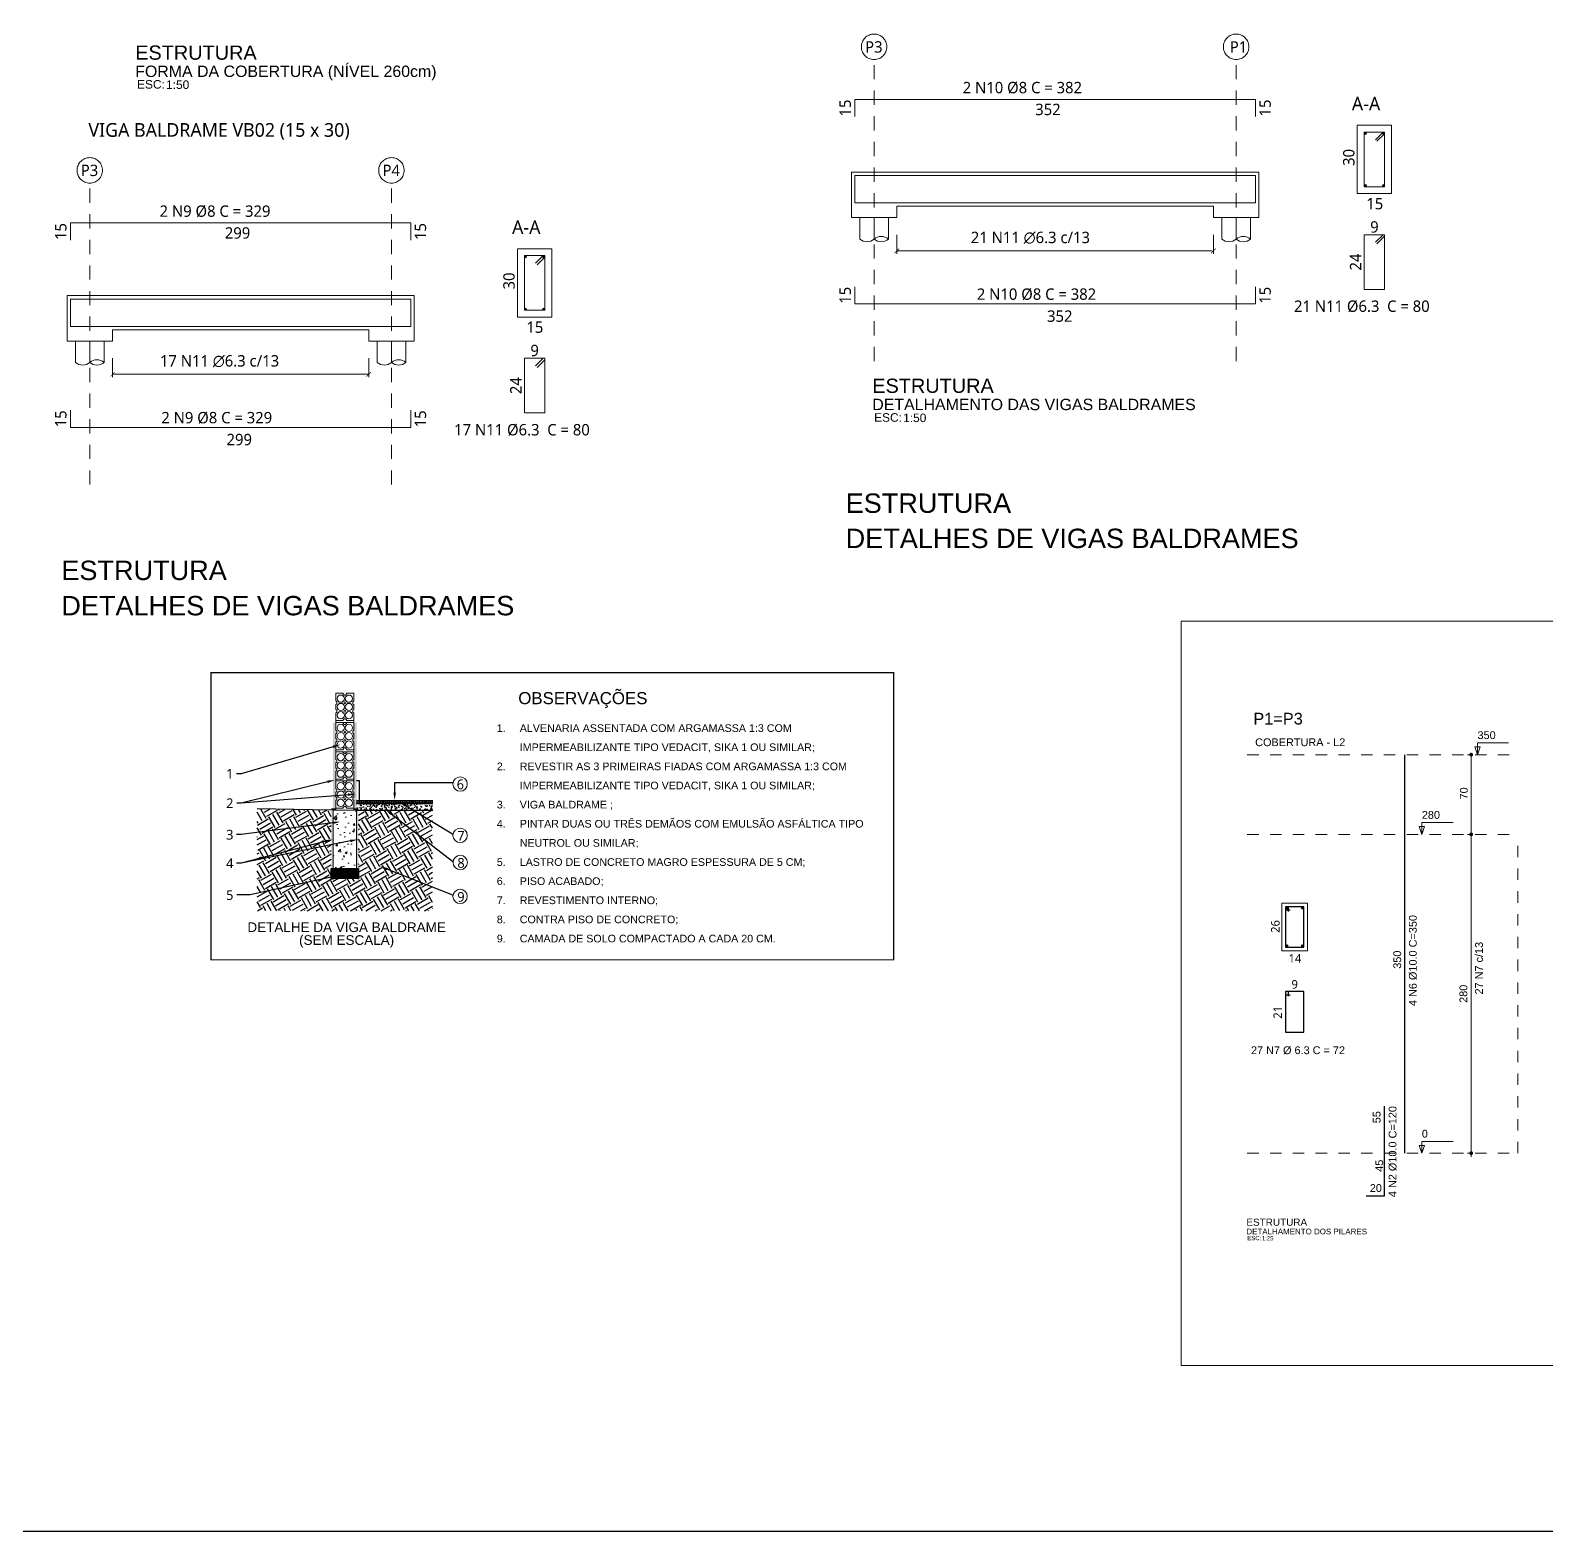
# Model space of a CAD drawing. Header units: inches. Extents: x -413 to -271, y -70 to 11.
# Drawn here: x -347.95 to -334.64, y -21.92 to -8.74 of the extents above; entities that cross this region are included whole.
import ezdxf
from ezdxf import colors
from ezdxf.entities.mleader import LeaderData, LeaderLine
from ezdxf.enums import TextEntityAlignment as Align
from ezdxf.math import Vec2, Vec3

# ---------------------------------------------------------------- set-up
doc = ezdxf.new("R2010")
doc.units = ezdxf.units.IN
doc.header["$MEASUREMENT"] = 0
for name, pattern in [('DASHDOT2', [0.5, 0.25, -0.125, 0, -0.125]), ('DASHED2', [9.525, 6.35, -3.175]), ('HIDDEN2', [0.1875, 0.125, -0.0625])]:
    doc.linetypes.add(name, pattern=pattern)
doc.layers.get('0').update_dxf_attribs({"color": 8})
for name, color, linetype, lineweight in [('0.01-PRO', 253, 'HIDDEN2', 0), ('DI-Textos', 7, 'Continuous', 5), ('DI-Títulos', 3, 'Continuous', 5), ('DT-Cotas', 9, 'Continuous', 5), ('DT-Forma', 5, 'Continuous', 5), ('DT-TEXTOS', 2, 'Continuous', 20), ('EST- 0', 7, 'Continuous', 20), ('EST- 1', 1, 'Continuous', 9), ('EST- 2', 2, 'Continuous', 9), ('EST- 253', 253, 'Continuous', 0), ('EST- 3', 3, 'Continuous', 0), ('EST- 4', 4, 'Continuous', 0), ('EST- 6', 6, 'Continuous', 9), ('LC-Textos', 3, 'Continuous', 20), ('QUAD_LIMITES', 2, 'Continuous', 0), ('SÍMBOLOS', 10, 'Continuous', 5)]:
    doc.layers.add(name, color=color, linetype=linetype, lineweight=lineweight)
for name, color, linetype in [('ARQ-CHA', 12, 'DASHDOT2'), ('ARQ-PIS', 1, 'Continuous'), ('ARQ-TXT-02', 2, 'Continuous'), ('ARQ-TXT-03', 3, 'Continuous'), ('ARQ-TXT-04', 4, 'Continuous'), ('ARQ-TXT-SMB', 4, 'Continuous'), ('DT-ARMADURA', 6, 'Continuous'), ('DT-ARMADURA_NEG', 6, 'Continuous'), ('DT-BARRAS_CORTE', 5, 'Continuous'), ('DT-TÍTULO', 3, 'Continuous'), ('EST - Cotas', 152, 'Continuous'), ('EST- 251', 251, 'Continuous')]:
    doc.layers.add(name, color=color, linetype=linetype)
doc.styles.add('Arial', font='ARIALUNI.ttf')
doc.styles.add('Codhab', font='')
doc.styles.add('R60-50', font='arial.ttf', dxfattribs={"height": 0.08})
doc.styles.get("Standard").update_dxf_attribs({"font": 'arial.ttf'})
doc.styles.get('Codhab').set_extended_font_data('Roboto')

# ---------------------------------------------------------------- blocks, each defined once
blk = doc.blocks.new('*U497')
at = {"layer": 'ARQ-TXT-02', "insert": (0.016, 0.158), "char_height": 0.075, "attachment_point": 1, "style": 'Arial'}
blk.add_mtext_dynamic_manual_height_columns('ESC:', width=0.00229, gutter_width=0.417, heights=[0], dxfattribs=at)
at = {"layer": 'ARQ-TXT-02', "style": 'Arial'}
blk.add_attdef('ESCALA', (0.271, 0.08), '', height=0.075, dxfattribs=at)
at = {"layer": 'ARQ-TXT-03', "style": 'Arial'}
blk.add_attdef('DESENHO', (0, 0.185), '', height=0.1, dxfattribs=at)
at = {"layer": 'ARQ-TXT-04', "style": 'Arial'}
blk.add_attdef('MATÉRIA', text='', height=0.125, dxfattribs=at).set_placement((0, 0.299), align=Align.BOTTOM_LEFT)
blk = doc.blocks.new('EST25')
at = {"layer": 'EST- 1', "linetype": 'DASHED2'}
blk.add_line((345.731, 13.9), (345.731, 14.088), dxfattribs=at)
at = {"layer": 'EST- 1'}
blk.add_lwpolyline([(345.606, 13.9), (345.606, 14.088), (345.856, 14.088), (345.856, 13.9, -0.375001), (345.731, 13.9)], format="xyb", dxfattribs=at)
blk.add_lwpolyline([(345.606, 13.9, 0.375001), (345.731, 13.9, 0.375001)], format="xyb", close=True, dxfattribs=at)
blk = doc.blocks.new('*U627')
at = {"layer": 'ARQ-TXT-02', "insert": (0.231, 0.171), "char_height": 0.0375, "attachment_point": 1, "style": 'Arial'}
blk.add_mtext_dynamic_manual_height_columns('ESC:', width=0.00115, gutter_width=0.208, heights=[0], dxfattribs=at)
at = {"layer": 'ARQ-TXT-02', "style": 'Arial'}
blk.add_attdef('ESCALA', (0.359, 0.132), '', height=0.0375, dxfattribs=at)
at = {"layer": 'ARQ-TXT-03', "style": 'Arial'}
blk.add_attdef('DESENHO', (0.223, 0.185), '', height=0.05, dxfattribs=at)
at = {"layer": 'ARQ-TXT-04', "style": 'Arial'}
blk.add_attdef('MATÉRIA', text='', height=0.0625, dxfattribs=at).set_placement((0.223, 0.242), align=Align.BOTTOM_LEFT)

msp = doc.modelspace()

# ---------------------------------------------------------------- hatches: boundary and pattern name
at = {"layer": 'EST- 1'}
h = msp.add_hatch(color=256, dxfattribs=at)
h.dxf.hatch_style = 1
h.paths.add_polyline_path([(-336.219, -9.639, 1), (-336.239, -9.639, 1)])
h = msp.add_hatch(color=256, dxfattribs=at)
h.dxf.hatch_style = 1
h.paths.add_polyline_path([(-336.219, -9.639, 1), (-336.239, -9.639, 1)])
h = msp.add_hatch(color=256, dxfattribs=at)
h.dxf.hatch_style = 1
h.paths.add_polyline_path([(-336.059, -9.639, 1), (-336.079, -9.639, 1)])
h = msp.add_hatch(color=256, dxfattribs=at)
h.dxf.hatch_style = 1
h.paths.add_polyline_path([(-336.219, -10.099, 1), (-336.239, -10.099, 1)])
h = msp.add_hatch(color=256, dxfattribs=at)
h.dxf.hatch_style = 1
h.paths.add_polyline_path([(-336.059, -10.099, 1), (-336.079, -10.099, 1)])
h = msp.add_hatch(color=256, dxfattribs=at)
h.dxf.hatch_style = 1
h.paths.add_polyline_path([(-343.595, -10.724, 1), (-343.615, -10.724, 1)])
h = msp.add_hatch(color=256, dxfattribs=at)
h.dxf.hatch_style = 1
h.paths.add_polyline_path([(-343.595, -10.724, 1), (-343.615, -10.724, 1)])
h = msp.add_hatch(color=256, dxfattribs=at)
h.dxf.hatch_style = 1
h.paths.add_polyline_path([(-343.435, -10.724, 1), (-343.455, -10.724, 1)])
h = msp.add_hatch(color=256, dxfattribs=at)
h.dxf.hatch_style = 1
h.paths.add_polyline_path([(-343.595, -11.184, 1), (-343.615, -11.184, 1)])
h = msp.add_hatch(color=256, dxfattribs=at)
h.dxf.hatch_style = 1
h.paths.add_polyline_path([(-343.435, -11.184, 1), (-343.455, -11.184, 1)])
at = {"layer": 'EST- 251'}
h = msp.add_hatch(color=256, dxfattribs=at)
h.dxf.hatch_style = 1
h.paths.add_polyline_path([(-345.272, -14.815), (-345.295, -14.815), (-345.295, -15.567), (-345.272, -15.567)])
h = msp.add_hatch(color=256, dxfattribs=at)
h.dxf.hatch_style = 1
h.paths.add_polyline_path([(-345.089, -14.815), (-345.112, -14.815), (-345.112, -15.567), (-345.089, -15.567)])
h = msp.add_hatch(color=256, dxfattribs=at)
h.dxf.hatch_style = 1
h.paths.add_polyline_path([(-345.311, -15.567), (-345.271, -15.567), (-345.271, -15.584), (-345.311, -15.584)])
h = msp.add_hatch(color=256, dxfattribs=at)
h.dxf.hatch_style = 1
h.paths.add_polyline_path([(-345.112, -15.567), (-345.072, -15.567), (-345.072, -15.584), (-345.112, -15.584)])
h = msp.add_hatch(dxfattribs=at)
h.set_pattern_fill('BRASS', color=256, scale=0.003421)
h.set_pattern_definition([(0, (-650.256531, -181.33862), (0, 0.0217210018), []), (0, (-650.256531, -181.32776), (0, 0.0217210018), [0.0108605009, -0.0054302505])])
h.paths.add_polyline_path([(-345.089, -15.499), (-344.42, -15.499), (-344.42, -15.525), (-345.089, -15.525)])
h = msp.add_hatch(dxfattribs=at)
h.set_pattern_fill('AR-CONC', color=256, scale=0.000342063)
h.set_pattern_definition([(50, (-650.25653, -181.33862), (0.062318638, -0.005452172), [0.0065163, -0.071679306]), (355, (-650.25653, -181.33862), (-0.012055471, 0.065353482), [0.00521304, -0.057343645]), (100.451445, (-650.25134, -181.339075), (0.050263167, 0.059901307), [0.005538003, -0.060918087]), (46.1842, (-650.25653, -181.32124), (0.092726116, -0.014381126), [0.00977445, -0.10751896]), (96.635558, (-650.2488, -181.32244), (0.081207175, 0.084635328), [0.008307008, -0.091377213]), (351.18415, (-650.25653, -181.32124), (0.081207175, 0.084635328), [0.00781955, -0.086015075]), (21, (-650.247843, -181.32559), (0.051861677, -0.0349811426), [0.0065163, -0.071679306]), (326, (-650.24784, -181.32559), (0.021140189, 0.063003892), [0.00521304, -0.057343445]), (71.451445, (-650.24352, -181.3285), (0.073001865, 0.02802275), [0.005538003, -0.060917982]), (37.5, (-650.256531, -181.33862), (0.001056497, 0.028923152), [0, -0.0566483727, 0, -0.058212285, 0, -0.0575606548]), (7.5, (-650.25653, -181.33862), (0.0228565356, 0.03426807), [0, -0.0331896908, 0, -0.0553451126, 0, -0.0219382118]), (327.5, (-650.275906, -181.33862), (0.0463805286, -0.0019595915), [0, -0.021721002, 0, -0.0677695257, 0, -0.0899249475]), (317.5, (-650.284595, -181.33862), (0.0506695152, 0.0086974623), [0, -0.0282373024, 0, -0.045005916, 0, -0.0638597453])])
h.paths.add_polyline_path([(-345.089, -15.525), (-345.089, -15.567), (-345.072, -15.567), (-345.072, -15.584), (-344.42, -15.584), (-344.42, -15.525)])
h = msp.add_hatch(dxfattribs=at)
h.set_pattern_fill('EARTH', color=256, scale=0.017103, angle=30, style=0)
h.set_pattern_definition([(30, (-650.25653, -181.33862), (0.039752192, 0.1483572), [0.10860501, -0.10860501]), (30, (-650.27689, -181.30335), (0.039752192, 0.1483572), [0.10860501, -0.10860501]), (30, (-650.29726, -181.26808), (0.039752192, 0.1483572), [0.10860501, -0.10860501]), (120, (-650.29229, -181.24953), (-0.1483572, 0.039752192), [0.10860501, -0.10860501]), (120, (-650.25702, -181.22917), (-0.1483572, 0.039752192), [0.10860501, -0.10860501]), (120, (-650.22175, -181.20881), (-0.1483572, 0.039752192), [0.10860501, -0.10860501])])
h.paths.add_polyline_path([(-345.961, -15.574), (-345.961, -16.468), (-344.422, -16.468), (-344.422, -15.584), (-345.072, -15.584), (-345.072, -16.183), (-345.311, -16.183), (-345.311, -15.584)])
h = msp.add_hatch(color=256, dxfattribs=at)
h.dxf.hatch_style = 1
h.paths.add_polyline_path([(-345.311, -16.098), (-345.294, -16.098), (-345.294, -15.584), (-345.311, -15.584)])
h = msp.add_hatch(color=256, dxfattribs=at)
h.dxf.hatch_style = 1
h.paths.add_polyline_path([(-345.089, -16.098), (-345.072, -16.098), (-345.072, -15.584), (-345.089, -15.584)])
h = msp.add_hatch(dxfattribs=at)
h.set_pattern_fill('HEX', color=256, scale=0.001026)
h.set_pattern_definition([(0, (-650.256531, -181.3386203), (0, 0.00564328181), [0.00325815027, -0.00651630054]), (120, (-650.256531, -181.3386203), (-0.00488722541, -0.00282164091), [0.00325815027, -0.00651630054]), (60, (-650.253273, -181.3386203), (-0.00488722541, 0.00282164091), [0.00325815027, -0.00651630054])])
h.paths.add_polyline_path([(-345.311, -16.098), (-345.072, -16.098), (-345.072, -16.183), (-345.311, -16.183)])
at = {"layer": 'EST- 4'}
h = msp.add_hatch(dxfattribs=at)
h.set_pattern_fill('AR-CONC', color=256, scale=0.001026)
h.set_pattern_definition([(50, (-650.25653, -181.33862), (0.186955915, -0.016356515), [0.0195489, -0.21503792]), (355, (-650.25653, -181.33862), (-0.03616641, 0.19606044), [0.01563912, -0.17203093]), (100.451445, (-650.24095, -181.33998), (0.1507895, 0.17970392), [0.01661401, -0.18275426]), (46.1842, (-650.25653, -181.2865), (0.27817835, -0.04314338), [0.02932335, -0.32255688]), (96.63556, (-650.23335, -181.29009), (0.24362153, 0.25390598), [0.02492103, -0.27413164]), (351.18415, (-650.25653, -181.2865), (0.24362153, 0.25390598), [0.02345865, -0.25804523]), (21, (-650.23047, -181.29952), (0.15558503, -0.10494343), [0.0195489, -0.21503792]), (326, (-650.23047, -181.29952), (0.06342057, 0.18901168), [0.01563912, -0.17203033]), (71.451445, (-650.2175, -181.30827), (0.219005595, 0.08406825), [0.01661401, -0.18275395]), (37.5, (-650.25653, -181.33862), (0.003169491, 0.086769456), [0, -0.169945118, 0, -0.174636855, 0, -0.172681964]), (7.5, (-650.25653, -181.33862), (0.068569607, 0.10280421), [0, -0.099569072, 0, -0.166035338, 0, -0.065814635]), (327.5, (-650.31466, -181.33862), (0.139141586, -0.005878774), [0, -0.065163005, 0, -0.203308577, 0, -0.269774843]), (317.5, (-650.34072, -181.33862), (0.152008546, 0.026092387), [0, -0.084711907, 0, -0.135017747, 0, -0.191579236])])
h.paths.add_polyline_path([(-345.089, -15.584), (-345.294, -15.584), (-345.294, -16.098), (-345.089, -16.098)])

# ---------------------------------------------------------------- linework, layer by layer
at = {"color": 0, "linetype": 'ByBlock', "const_width": 0.006}
for points in [[(-340.323, -10.652), (-340.363, -10.692)], [(-337.583, -10.692), (-337.543, -10.652)], [(-347.212, -11.736), (-347.252, -11.776)], [(-345.002, -11.776), (-344.962, -11.736)]]:
    msp.add_lwpolyline(points, dxfattribs=at)
at = {"layer": '0.01-PRO', "ltscale": 0.05}
for p, q in [((-337.265, -15.097), (-334.888, -15.097)), ((-337.265, -15.797), (-334.888, -15.797)), ((-334.888, -18.597), (-334.888, -15.797)), ((-337.265, -18.597), (-334.888, -18.597))]:
    msp.add_line(p, q, dxfattribs=at)
at = {"layer": 'ARQ-CHA', "lineweight": 5, "ltscale": 0.4, "const_width": 0.01}
msp.add_lwpolyline([(-346.367, -14.377), (-340.371, -14.377), (-340.371, -16.898), (-346.367, -16.898)], close=True, dxfattribs=at)
at = {"layer": 'ARQ-PIS', "color": 4, "linetype": 'ByBlock'}
msp.add_lwpolyline([(-355.626, -1.844), (-317.003, -1.844), (-317.003, -21.921), (-355.626, -21.921)], close=True, dxfattribs=at)
at = {"layer": 'DT-ARMADURA'}
for p, q in [((-335.88, -15.797), (-335.88, -15.097)), ((-335.88, -18.597), (-335.88, -15.797)), ((-336.061, -18.971), (-336.061, -18.185)), ((-336.222, -18.971), (-336.061, -18.971))]:
    msp.add_line(p, q, dxfattribs=at)
at = {"layer": 'DT-ARMADURA_NEG'}
for p, q in [((-336.903, -16.432), (-336.93, -16.432)), ((-336.93, -16.432), (-336.93, -16.459)), ((-336.93, -16.459), (-336.889, -16.459)), ((-336.903, -16.473), (-336.903, -16.432)), ((-336.903, -17.178), (-336.93, -17.178)), ((-336.93, -17.178), (-336.93, -17.205)), ((-336.93, -17.205), (-336.889, -17.205)), ((-336.903, -17.219), (-336.903, -17.178))]:
    msp.add_line(p, q, dxfattribs=at)
for points in [[(-336.768, -16.787), (-336.768, -16.432), (-336.93, -16.432), (-336.93, -16.787)], [(-336.768, -17.533), (-336.768, -17.178), (-336.93, -17.178), (-336.93, -17.533)]]:
    msp.add_lwpolyline(points, close=True, dxfattribs=at)
at = {"layer": 'DT-BARRAS_CORTE'}
for centre in [(-336.917, -16.445), (-336.782, -16.445), (-336.917, -16.774), (-336.782, -16.774)]:
    msp.add_circle(centre, 0.00646, dxfattribs=at)
at = {"layer": 'DT-Cotas'}
for p, q in [((-335.295, -15.097), (-335.331, -15.097)), ((-335.298, -15.797), (-335.298, -15.097)), ((-335.295, -15.797), (-335.331, -15.797)), ((-335.298, -18.629), (-335.298, -15.765)), ((-335.295, -18.597), (-335.331, -18.597))]:
    msp.add_line(p, q, dxfattribs=at)
at = {"layer": 'DT-Cotas', "const_width": 0.0162}
for points in [[(-335.307, -15.097, 1), (-335.29, -15.097, 1)], [(-335.307, -15.797, 1), (-335.29, -15.797, 1)], [(-335.307, -18.597, 1), (-335.29, -18.597, 1)]]:
    msp.add_lwpolyline(points, format="xyb", close=True, dxfattribs=at)
at = {"layer": 'DT-Forma'}
msp.add_lwpolyline([(-336.736, -16.4), (-336.736, -16.82), (-336.962, -16.82), (-336.962, -16.4)], close=True, dxfattribs=at)
at = {"layer": 'DT-TEXTOS'}
for points in [[(-335.22, -15.028), (-335.243, -15.097), (-335.266, -15.028), (-335.22, -15.028)], [(-335.243, -15.097), (-335.243, -14.994), (-334.97, -14.994)], [(-335.732, -15.797), (-335.732, -15.694), (-335.458, -15.694)], [(-335.709, -15.728), (-335.732, -15.797), (-335.755, -15.728), (-335.709, -15.728)], [(-335.732, -18.597), (-335.732, -18.494), (-335.458, -18.494)], [(-335.709, -18.528), (-335.732, -18.597), (-335.755, -18.528), (-335.709, -18.528)]]:
    msp.add_lwpolyline(points, dxfattribs=at)
at = {"layer": 'EST - Cotas', "lineweight": 9}
for p, q in [((-340.343, -10.53), (-340.343, -10.697)), ((-337.563, -10.53), (-337.563, -10.697)), ((-340.343, -10.672), (-337.573, -10.672)), ((-347.232, -11.615), (-347.232, -11.781)), ((-344.982, -11.615), (-344.982, -11.781)), ((-347.232, -11.756), (-344.982, -11.756))]:
    msp.add_line(p, q, dxfattribs=at)
at = {"layer": 'EST- 0'}
for p, q in [((-345.272, -14.625), (-345.262, -14.633)), ((-345.271, -14.558), (-345.207, -14.558)), ((-345.271, -14.625), (-345.271, -14.558)), ((-345.262, -14.649), (-345.262, -14.633)), ((-345.207, -14.564), (-345.207, -14.558)), ((-345.197, -14.574), (-345.207, -14.564)), ((-345.186, -14.574), (-345.197, -14.574)), ((-345.186, -14.574), (-345.176, -14.564)), ((-345.176, -14.558), (-345.176, -14.564)), ((-345.176, -14.558), (-345.112, -14.558)), ((-345.121, -14.633), (-345.112, -14.625)), ((-345.121, -14.649), (-345.121, -14.633)), ((-345.112, -14.625), (-345.112, -14.558)), ((-345.272, -14.657), (-345.262, -14.649)), ((-345.272, -14.699), (-345.262, -14.707)), ((-345.272, -14.731), (-345.262, -14.723)), ((-345.271, -14.657), (-345.271, -14.699)), ((-345.271, -14.731), (-345.271, -14.798)), ((-345.262, -14.723), (-345.262, -14.707)), ((-345.121, -14.649), (-345.112, -14.657)), ((-345.121, -14.707), (-345.112, -14.699)), ((-345.121, -14.723), (-345.121, -14.707)), ((-345.121, -14.723), (-345.112, -14.731)), ((-345.112, -14.657), (-345.112, -14.699)), ((-345.112, -14.731), (-345.112, -14.798)), ((-345.272, -14.882), (-345.262, -14.89)), ((-345.272, -14.914), (-345.262, -14.906)), ((-345.271, -14.798), (-345.207, -14.798)), ((-345.271, -14.815), (-345.207, -14.815)), ((-345.271, -14.882), (-345.271, -14.815)), ((-345.262, -14.906), (-345.262, -14.89)), ((-345.207, -14.792), (-345.197, -14.782)), ((-345.207, -14.798), (-345.207, -14.792)), ((-345.207, -14.82), (-345.207, -14.815)), ((-345.197, -14.831), (-345.207, -14.82)), ((-345.197, -14.782), (-345.186, -14.782)), ((-345.186, -14.831), (-345.197, -14.831)), ((-345.186, -14.782), (-345.176, -14.792)), ((-345.186, -14.831), (-345.176, -14.82)), ((-345.176, -14.798), (-345.176, -14.792)), ((-345.176, -14.798), (-345.112, -14.798)), ((-345.176, -14.815), (-345.176, -14.82)), ((-345.176, -14.815), (-345.112, -14.815)), ((-345.121, -14.89), (-345.112, -14.882)), ((-345.121, -14.906), (-345.121, -14.89)), ((-345.121, -14.906), (-345.112, -14.914)), ((-345.112, -14.882), (-345.112, -14.815)), ((-345.272, -14.955), (-345.262, -14.963)), ((-345.272, -14.987), (-345.262, -14.979)), ((-345.271, -14.914), (-345.271, -14.955)), ((-345.271, -14.987), (-345.271, -15.054)), ((-345.262, -14.979), (-345.262, -14.963)), ((-345.207, -15.049), (-345.197, -15.038)), ((-345.197, -15.038), (-345.186, -15.038)), ((-345.186, -15.038), (-345.176, -15.049)), ((-345.121, -14.963), (-345.112, -14.955)), ((-345.121, -14.979), (-345.121, -14.963)), ((-345.121, -14.979), (-345.112, -14.987)), ((-345.112, -14.914), (-345.112, -14.955)), ((-345.112, -14.987), (-345.112, -15.054)), ((-345.272, -15.138), (-345.262, -15.146)), ((-345.272, -15.17), (-345.262, -15.162)), ((-345.271, -15.054), (-345.207, -15.054)), ((-345.271, -15.071), (-345.207, -15.071)), ((-345.271, -15.138), (-345.271, -15.071)), ((-345.271, -15.17), (-345.271, -15.212)), ((-345.262, -15.162), (-345.262, -15.146)), ((-345.207, -15.054), (-345.207, -15.049)), ((-345.207, -15.077), (-345.207, -15.071)), ((-345.197, -15.087), (-345.207, -15.077)), ((-345.186, -15.087), (-345.197, -15.087)), ((-345.186, -15.087), (-345.176, -15.077)), ((-345.176, -15.054), (-345.176, -15.049)), ((-345.176, -15.054), (-345.112, -15.054)), ((-345.176, -15.071), (-345.176, -15.077)), ((-345.176, -15.071), (-345.112, -15.071)), ((-345.121, -15.146), (-345.112, -15.138)), ((-345.121, -15.162), (-345.121, -15.146)), ((-345.121, -15.162), (-345.112, -15.17)), ((-345.112, -15.138), (-345.112, -15.071)), ((-345.112, -15.17), (-345.112, -15.212)), ((-345.272, -15.212), (-345.262, -15.22)), ((-345.272, -15.244), (-345.262, -15.236)), ((-345.271, -15.244), (-345.271, -15.311)), ((-345.262, -15.236), (-345.262, -15.22)), ((-345.207, -15.305), (-345.197, -15.295)), ((-345.207, -15.311), (-345.207, -15.305)), ((-345.197, -15.295), (-345.186, -15.295)), ((-345.186, -15.295), (-345.176, -15.305)), ((-345.176, -15.311), (-345.176, -15.305)), ((-345.121, -15.22), (-345.112, -15.212)), ((-345.121, -15.236), (-345.121, -15.22)), ((-345.121, -15.236), (-345.112, -15.244)), ((-345.112, -15.244), (-345.112, -15.311)), ((-345.272, -15.395), (-345.262, -15.403)), ((-345.272, -15.427), (-345.262, -15.419)), ((-345.271, -15.311), (-345.207, -15.311)), ((-345.271, -15.328), (-345.207, -15.328)), ((-345.271, -15.395), (-345.271, -15.328)), ((-345.271, -15.427), (-345.271, -15.468)), ((-345.262, -15.419), (-345.262, -15.403)), ((-345.207, -15.333), (-345.207, -15.328)), ((-345.197, -15.344), (-345.207, -15.333)), ((-345.186, -15.344), (-345.197, -15.344)), ((-345.186, -15.344), (-345.176, -15.333)), ((-345.176, -15.311), (-345.112, -15.311)), ((-345.176, -15.328), (-345.176, -15.333)), ((-345.176, -15.328), (-345.112, -15.328)), ((-345.121, -15.403), (-345.112, -15.395)), ((-345.121, -15.419), (-345.121, -15.403)), ((-345.121, -15.419), (-345.112, -15.427)), ((-345.112, -15.395), (-345.112, -15.328)), ((-345.112, -15.427), (-345.112, -15.468)), ((-345.272, -15.468), (-345.262, -15.476)), ((-345.272, -15.5), (-345.262, -15.492)), ((-345.271, -15.5), (-345.271, -15.567)), ((-345.271, -15.567), (-345.207, -15.567)), ((-345.262, -15.492), (-345.262, -15.476)), ((-345.207, -15.562), (-345.197, -15.551)), ((-345.207, -15.567), (-345.207, -15.562)), ((-345.197, -15.551), (-345.186, -15.551)), ((-345.186, -15.551), (-345.176, -15.562)), ((-345.176, -15.567), (-345.176, -15.562)), ((-345.176, -15.567), (-345.112, -15.567)), ((-345.121, -15.476), (-345.112, -15.468)), ((-345.121, -15.492), (-345.121, -15.476)), ((-345.121, -15.492), (-345.112, -15.5)), ((-345.112, -15.5), (-345.112, -15.567))]:
    msp.add_line(p, q, dxfattribs=at)
for points in [[(-345.271, -14.798), (-345.207, -14.798), (-345.207, -14.792), (-345.197, -14.782), (-345.186, -14.782), (-345.176, -14.792), (-345.176, -14.798), (-345.112, -14.798), (-345.112, -14.815), (-345.271, -14.815)], [(-345.271, -15.054), (-345.207, -15.054), (-345.207, -15.049), (-345.197, -15.038), (-345.186, -15.038), (-345.176, -15.049), (-345.176, -15.054), (-345.112, -15.054), (-345.112, -15.071), (-345.271, -15.071)], [(-345.271, -15.311), (-345.207, -15.311), (-345.207, -15.305), (-345.197, -15.295), (-345.186, -15.295), (-345.176, -15.305), (-345.176, -15.311), (-345.112, -15.311), (-345.112, -15.328), (-345.271, -15.328)], [(-345.271, -15.567), (-345.207, -15.567), (-345.207, -15.562), (-345.197, -15.551), (-345.186, -15.551), (-345.176, -15.562), (-345.176, -15.567), (-345.112, -15.567), (-345.112, -15.584), (-345.271, -15.584)]]:
    msp.add_lwpolyline(points, close=True, dxfattribs=at)
at = {"layer": 'EST- 1'}
for centre, radius in [((-336.229, -9.639), 0.01), ((-336.229, -9.639), 0.01), ((-336.069, -9.639), 0.01), ((-336.229, -10.099), 0.01), ((-336.069, -10.099), 0.01), ((-343.605, -10.724), 0.01), ((-343.605, -10.724), 0.01), ((-343.445, -10.724), 0.01), ((-343.605, -11.184), 0.01), ((-343.445, -11.184), 0.01), ((-344.179, -15.355), 0.0631), ((-344.179, -15.806), 0.0631), ((-344.178, -16.044), 0.0631), ((-344.179, -16.342), 0.0631)]:
    msp.add_circle(centre, radius, dxfattribs=at)
at = {"layer": 'EST- 2'}
for p, q in [((-336.299, -10.169), (-336.299, -9.569)), ((-337.163, -9.98), (-340.743, -9.98)), ((-340.743, -9.98), (-340.743, -10.38)), ((-337.163, -10.38), (-337.163, -9.98)), ((-340.743, -10.38), (-340.343, -10.38)), ((-340.343, -10.38), (-340.343, -10.28)), ((-340.343, -10.28), (-337.563, -10.28)), ((-337.563, -10.28), (-337.563, -10.38)), ((-337.563, -10.38), (-337.163, -10.38)), ((-343.675, -11.254), (-343.675, -10.654)), ((-344.582, -11.065), (-347.632, -11.065)), ((-347.632, -11.065), (-347.632, -11.465)), ((-344.582, -11.465), (-344.582, -11.065)), ((-347.232, -11.465), (-347.232, -11.365)), ((-347.232, -11.365), (-344.982, -11.365)), ((-344.982, -11.365), (-344.982, -11.465)), ((-347.632, -11.465), (-347.232, -11.465)), ((-344.982, -11.465), (-344.582, -11.465))]:
    msp.add_line(p, q, dxfattribs=at)
for points in [[(-336.299, -10.169), (-335.999, -10.169), (-335.999, -9.569), (-336.299, -9.569)], [(-343.675, -11.254), (-343.375, -11.254), (-343.375, -10.654), (-343.675, -10.654)]]:
    msp.add_lwpolyline(points, close=True, dxfattribs=at)
at = {"layer": 'EST- 251'}
for p, q in [((-345.311, -15.584), (-345.961, -15.574)), ((-345.089, -15.584), (-345.072, -15.584))]:
    msp.add_line(p, q, dxfattribs=at)
for points in [[(-345.089, -15.499), (-345.063, -15.499), (-345.063, -15.328), (-345.089, -15.328)], [(-345.089, -15.499), (-344.42, -15.499)], [(-345.089, -15.525), (-344.42, -15.525)], [(-345.089, -15.584), (-344.42, -15.584)]]:
    msp.add_lwpolyline(points, dxfattribs=at)
msp.add_lwpolyline([(-345.311, -16.098), (-345.072, -16.098), (-345.072, -16.183), (-345.311, -16.183)], close=True, dxfattribs=at)
at = {"layer": 'EST- 253', "linetype": 'HIDDEN2'}
for p, q in [((-340.543, -11.64), (-340.543, -8.992)), ((-337.363, -11.64), (-337.363, -8.992)), ((-347.432, -12.725), (-347.432, -10.077)), ((-344.782, -12.725), (-344.782, -10.077))]:
    msp.add_line(p, q, dxfattribs=at)
at = {"layer": 'EST- 253', "linetype": 'DASHED2'}
for centre in [(-340.543, -8.88), (-337.363, -8.88), (-347.432, -9.965), (-344.782, -9.965)]:
    msp.add_circle(centre, 0.112, dxfattribs=at)
at = {"layer": 'EST- 3'}
for centre, radius in [((-345.228, -14.605), 0.0319), ((-345.228, -14.605), 0.0319), ((-345.191, -14.641), 0.00798), ((-345.191, -14.641), 0.00798), ((-345.156, -14.605), 0.0319), ((-345.156, -14.605), 0.0319), ((-345.228, -14.751), 0.0319), ((-345.228, -14.751), 0.0319), ((-345.227, -14.678), 0.0319), ((-345.227, -14.678), 0.0319), ((-345.192, -14.715), 0.00798), ((-345.192, -14.715), 0.00798), ((-345.156, -14.678), 0.0319), ((-345.156, -14.678), 0.0319), ((-345.156, -14.751), 0.0319), ((-345.156, -14.751), 0.0319), ((-345.228, -14.861), 0.0319), ((-345.228, -14.861), 0.0319), ((-345.227, -14.934), 0.0319), ((-345.227, -14.934), 0.0319), ((-345.191, -14.898), 0.00798), ((-345.191, -14.898), 0.00798), ((-345.156, -14.861), 0.0319), ((-345.156, -14.861), 0.0319), ((-345.156, -14.934), 0.0319), ((-345.156, -14.934), 0.0319), ((-345.228, -15.008), 0.0319), ((-345.228, -15.008), 0.0319), ((-345.192, -14.971), 0.00798), ((-345.192, -14.971), 0.00798), ((-345.156, -15.008), 0.0319), ((-345.156, -15.008), 0.0319), ((-345.228, -15.118), 0.0319), ((-345.228, -15.118), 0.0319), ((-345.227, -15.191), 0.0319), ((-345.227, -15.191), 0.0319), ((-345.191, -15.154), 0.00798), ((-345.191, -15.154), 0.00798), ((-345.156, -15.118), 0.0319), ((-345.156, -15.118), 0.0319), ((-345.156, -15.191), 0.0319), ((-345.156, -15.191), 0.0319), ((-345.228, -15.264), 0.0319), ((-345.228, -15.264), 0.0319), ((-345.192, -15.228), 0.00798), ((-345.192, -15.228), 0.00798), ((-345.156, -15.264), 0.0319), ((-345.156, -15.264), 0.0319), ((-345.228, -15.374), 0.0319), ((-345.228, -15.374), 0.0319), ((-345.227, -15.448), 0.0319), ((-345.227, -15.448), 0.0319), ((-345.191, -15.411), 0.00798), ((-345.191, -15.411), 0.00798), ((-345.156, -15.374), 0.0319), ((-345.156, -15.374), 0.0319), ((-345.156, -15.448), 0.0319), ((-345.156, -15.448), 0.0319), ((-345.228, -15.521), 0.0319), ((-345.228, -15.521), 0.0319), ((-345.192, -15.484), 0.00798), ((-345.192, -15.484), 0.00798), ((-345.156, -15.521), 0.0319), ((-345.156, -15.521), 0.0319)]:
    msp.add_circle(centre, radius, dxfattribs=at)
at = {"layer": 'EST- 4'}
for p, q in [((-336.073, -9.629), (-336.14, -9.696)), ((-336.059, -9.643), (-336.126, -9.71)), ((-337.193, -10.01), (-340.713, -10.01)), ((-340.713, -10.01), (-340.713, -10.25)), ((-337.193, -10.01), (-337.193, -10.25)), ((-337.193, -10.25), (-340.713, -10.25)), ((-343.45, -10.714), (-343.517, -10.781)), ((-343.435, -10.728), (-343.502, -10.795)), ((-344.612, -11.095), (-347.602, -11.095)), ((-347.602, -11.095), (-347.602, -11.335)), ((-344.612, -11.095), (-344.612, -11.335)), ((-344.612, -11.335), (-347.602, -11.335))]:
    msp.add_line(p, q, dxfattribs=at)
for points in [[(-336.239, -10.109), (-336.059, -10.109), (-336.059, -9.629), (-336.239, -9.629)], [(-343.615, -11.194), (-343.435, -11.194), (-343.435, -10.714), (-343.615, -10.714)], [(-345.089, -15.584), (-345.294, -15.584), (-345.294, -16.098), (-345.089, -16.098), (-345.089, -15.584)]]:
    msp.add_lwpolyline(points, close=True, dxfattribs=at)
at = {"layer": 'EST- 6'}
for p, q in [((-337.193, -9.342), (-340.713, -9.342)), ((-340.713, -9.342), (-340.713, -9.492)), ((-337.193, -9.342), (-337.193, -9.492)), ((-344.612, -10.427), (-347.602, -10.427)), ((-347.602, -10.427), (-347.602, -10.577)), ((-344.612, -10.427), (-344.612, -10.577)), ((-336.073, -10.53), (-336.14, -10.597)), ((-336.059, -10.544), (-336.126, -10.611)), ((-340.713, -11.137), (-340.713, -10.987)), ((-337.193, -11.137), (-337.193, -10.987)), ((-337.193, -11.137), (-340.713, -11.137)), ((-343.45, -11.615), (-343.517, -11.682)), ((-343.435, -11.629), (-343.502, -11.696)), ((-347.602, -12.222), (-347.602, -12.072)), ((-344.612, -12.222), (-344.612, -12.072)), ((-344.612, -12.222), (-347.602, -12.222))]:
    msp.add_line(p, q, dxfattribs=at)
for points in [[(-336.239, -11.01), (-336.059, -11.01), (-336.059, -10.53), (-336.239, -10.53)], [(-343.615, -12.095), (-343.435, -12.095), (-343.435, -11.615), (-343.615, -11.615)]]:
    msp.add_lwpolyline(points, close=True, dxfattribs=at)
at = {"layer": 'QUAD_LIMITES'}
msp.add_lwpolyline([(-331.189, -20.462), (-337.845, -20.462), (-337.845, -13.923), (-331.189, -13.923)], close=True, dxfattribs=at)

# ---------------------------------------------------------------- block references
at = {"color": 6, "linetype": 'ByBlock', "xscale": -1}
for p in [(5.188, -24.468), (8.368, -24.468), (-1.701, -25.552), (0.949, -25.552)]:
    msp.add_blockref('EST25', p, dxfattribs=at)
at = {"layer": 'ARQ-TXT-SMB'}
for name, p, values in [('*U497', (-347.033, -9.33), {'ESCALA': '1:50', 'DESENHO': 'FORMA DA COBERTURA (NÍVEL 260cm)', 'MATÉRIA': 'ESTRUTURA'}), ('*U497', (-340.559, -12.256), {'ESCALA': '1:50', 'DESENHO': 'DETALHAMENTO DAS VIGAS BALDRAMES', 'MATÉRIA': 'ESTRUTURA'}), ('*U627', (-337.496, -19.495), {'ESCALA': '1:25', 'DESENHO': 'DETALHAMENTO DOS PILARES', 'MATÉRIA': 'ESTRUTURA'})]:
    msp.add_blockref(name, p, dxfattribs=at).add_auto_attribs(values)

# ---------------------------------------------------------------- texts
at = {"layer": 'DI-Textos', "color": 4, "char_height": 0.1703, "width": 3.84494, "attachment_point": 1}
for insert in [(-340.793, -12.803), (-347.682, -13.393)]:
    msp.add_mtext('ESTRUTURA', dxfattribs=dict(at, insert=insert))
at = {"layer": 'DI-Títulos', "color": 3, "char_height": 0.17029, "width": 6.79666, "attachment_point": 1}
for insert in [(-340.793, -13.112), (-347.682, -13.703)]:
    msp.add_mtext('DETALHES DE VIGAS BALDRAMES ', dxfattribs=dict(at, insert=insert))
at = {"layer": 'DT-ARMADURA', "color": 2, "style": 'Arial'}
for s, p in [('4 N6 %%C10.0 C=350', (-335.777, -16.905)), ('4 N2 %%C10.0 C=120', (-335.955, -18.583))]:
    msp.add_text(s, height=0.06843, rotation=90, dxfattribs=at).set_placement(p, align=Align.CENTER)
for s, p in [('350', (-335.914, -16.977)), ('55', (-336.095, -18.334)), ('45', (-336.072, -18.76))]:
    msp.add_text(s, height=0.0684, rotation=90, dxfattribs=at).set_placement(p)
msp.add_text('20', height=0.0684, dxfattribs=at).set_placement((-336.189, -18.937))
at = {"layer": 'DT-ARMADURA_NEG', "color": 2, "style": 'Arial'}
msp.add_text('27 N7 c/13', height=0.0684, rotation=90, dxfattribs=at).set_placement((-335.196, -16.972), align=Align.CENTER)
at = {"layer": 'DT-Cotas', "style": 'Arial'}
msp.add_text('70', height=0.0684, rotation=90, dxfattribs=at).set_placement((-335.329, -15.49))
msp.add_text('280', height=0.0684, rotation=90, dxfattribs=at).set_placement((-335.333, -17.197), align=Align.CENTER)
at = {"layer": 'DT-TEXTOS', "style": 'Arial'}
for s, height, p in [('350', 0.0684, (-335.243, -14.96)), ('COBERTURA - L2', 0.06843, (-337.196, -15.022)), ('280', 0.0684, (-335.732, -15.66)), ('27 N7 Ø 6.3 C = 72', 0.06843, (-337.233, -17.727)), ('0', 0.0684, (-335.732, -18.46))]:
    msp.add_text(s, height=height, dxfattribs=at).set_placement(p)
at = {"layer": 'DT-TÍTULO', "style": 'Arial'}
msp.add_text('P1=P3', height=0.1026, dxfattribs=at).set_placement((-337.212, -14.832))
at = {"layer": 'EST - Cotas', "lineweight": 9, "style": 'Codhab'}
for s, p in [('2 N10 %%C8 C = 382', (-339.765, -9.288)), ('2 N9 %%C8 C = 329', (-346.819, -10.373)), ('2 N10 %%C8 C = 382', (-339.641, -11.102)), ('21 N11 %%C6.3  C = 80', (-336.855, -11.208)), ('2 N9 %%C8 C = 329', (-346.804, -12.187)), ('17 N11 %%C6.3  C = 80', (-344.232, -12.293))]:
    msp.add_text(s, height=0.1, dxfattribs=at).set_placement(p)
at = {"layer": 'EST - Cotas', "linetype": 'Continuous', "style": 'Codhab'}
for s, height, p in [('15', 0.1, (-340.747, -9.492)), ('15', 0.1, (-337.059, -9.492)), ('30', 0.1, (-336.324, -9.926)), ('15', 0.1, (-347.637, -10.577)), ('15', 0.1, (-344.478, -10.577)), ('24', 0.1, (-336.264, -10.845)), ('30', 0.1, (-343.7, -11.011)), ('15', 0.1, (-340.747, -11.137)), ('15', 0.1, (-337.059, -11.137)), ('24', 0.1, (-343.64, -11.93)), ('15', 0.1, (-347.637, -12.222)), ('15', 0.1, (-344.478, -12.222)), ('26', 0.0754, (-336.981, -16.662)), ('21', 0.0754, (-336.96, -17.416))]:
    msp.add_text(s, height=height, rotation=90, dxfattribs=at).set_placement(p)
for s, height, p in [('352', 0.1, (-339.128, -9.48)), ('15', 0.1, (-336.22, -10.307)), ('299', 0.1, (-346.246, -10.565)), ('9', 0.1, (-336.186, -10.512)), ('15', 0.1, (-343.597, -11.392)), ('352', 0.1, (-339.024, -11.295)), ('9', 0.1, (-343.562, -11.597)), ('299', 0.1, (-346.231, -12.379)), ('14', 0.0754, (-336.903, -16.924)), ('9', 0.0754, (-336.877, -17.152))]:
    msp.add_text(s, height=height, dxfattribs=at).set_placement(p)
at = {"layer": 'EST - Cotas', "style": 'Codhab'}
for s, p in [('21 N11 ∅6.3 c/13', (-339.694, -10.604)), ('17 N11 ∅6.3 c/13', (-346.816, -11.688))]:
    msp.add_text(s, height=0.1, dxfattribs=at).set_placement(p)
at = {"layer": 'EST- 1', "linetype": 'Continuous', "char_height": 0.0855, "attachment_point": 1, "style": 'Codhab'}
for s, insert in [('1', (-346.234, -15.222)), ('6', (-344.209, -15.315)), ('2', (-346.234, -15.481)), ('3', (-346.234, -15.757)), ('7', (-344.204, -15.767)), ('4', (-346.234, -16.008)), ('8', (-344.203, -16.005)), ('5', (-346.234, -16.287)), ('9', (-344.204, -16.303))]:
    msp.add_mtext(s, dxfattribs=dict(at, insert=insert))
at = {"layer": 'EST- 2', "linetype": 'Continuous', "style": 'Codhab'}
for p in [(-336.347, -9.439), (-343.723, -10.524)]:
    msp.add_text('A-A', height=0.12, dxfattribs=at).set_placement(p)
at = {"layer": 'EST- 2', "style": 'Codhab'}
msp.add_text('VIGA BALDRAME VB02 (15 x 30)', height=0.12, dxfattribs=at).set_placement((-347.444, -9.67))
at = {"layer": 'EST- 253', "linetype": 'DASHED2', "style": 'Codhab'}
for s, p in [('P3', (-340.622, -8.931)), ('P1', (-337.419, -8.931)), ('P3', (-347.511, -10.015)), ('P4', (-344.861, -10.015))]:
    msp.add_text(s, height=0.1, dxfattribs=at).set_placement(p)
at = {"layer": 'LC-Textos', "linetype": 'Continuous', "attachment_point": 8, "line_spacing_factor": 0.798, "style": 'Arial'}
for s, insert, char_height, width in [('OBSERVAÇÕES', (-343.101, -14.686), 0.1059, 2.03994), ('DETALHE DA VIGA BALDRAME\\P(SEM ESCALA)', (-345.176, -16.793), 0.08472, 3.52299)]:
    msp.add_mtext(s, dxfattribs=dict(at, insert=insert, char_height=char_height, width=width))
at = {"layer": 'SÍMBOLOS', "color": 2, "insert": (-343.857, -14.83), "char_height": 0.0672, "attachment_point": 1, "style": 'R60-50'}
msp.add_mtext_dynamic_manual_height_columns('\\pxi-3,l3,sm1.5,t3;1.^IALVENARIA ASSENTADA COM ARGAMASSA 1:3 COM IMPERMEABILIZANTE TIPO VEDACIT, SIKA 1 OU SIMILAR;\\P2.^IREVESTIR AS 3 PRIMEIRAS FIADAS COM ARGAMASSA 1:3 COM IMPERMEABILIZANTE TIPO VEDACIT, SIKA 1 OU SIMILAR;\\P3.^IVIGA BALDRAME ;\\P4.^IPINTAR DUAS OU TRÊS DEMÃOS COM EMULSÃO ASFÁLTICA TIPO NEUTROL OU SIMILAR;\\P5.^ILASTRO DE CONCRETO MAGRO ESPESSURA DE 5 CM;\\P6.^IPISO ACABADO;\\P7.^IREVESTIMENTO INTERNO;\\P8.^ICONTRA PISO DE CONCRETO;\\P9.^ICAMADA DE SOLO COMPACTADO A CADA 20 CM.   ', width=3.38455, gutter_width=100, heights=[17.711], dxfattribs=at)

# ---------------------------------------------------------------- leaders
at = {"layer": 'EST- 1'}
ml = msp.add_multileader_mtext('Standard', dxfattribs=at)
ml.set_content('', color=256, style='Codhab')
ml.set_leader_properties()
ml.build(insert=Vec2(0, 0))
ml.multileader.update_dxf_attribs({"text_right_attachment_type": 6, "dogleg_length": 0.36, "arrow_head_size": 0.0684})
ctx = ml.context
ctx.base_point, ctx.char_height, ctx.arrow_head_size, ctx.landing_gap_size, ctx.plane_origin = Vec3(-346.176, -15.23), 0.0684, 0.0684, 0.0342, Vec3(-345.228, -15.008)
ctx.right_attachment, ctx.text_align_type = 6, 2
notes = []
notes.append((ctx, [(0, (1, 1, 0), (-346.102, -15.264), (-1, 0), 0.00616, [(0, [(-345.228, -15.008)], 0, [])])]))
ctx.mtext.insert, ctx.mtext.alignment, ctx.mtext.flow_direction = Vec3(-346.142, -15.195), 3, 5
ml = msp.add_multileader_mtext('Standard', dxfattribs=at)
ml.set_content('', color=256, style='Codhab')
ml.set_leader_properties()
ml.build(insert=Vec2(0, 0))
ml.multileader.update_dxf_attribs({"text_right_attachment_type": 6, "dogleg_length": 0.36, "arrow_head_size": 0.0684})
ctx = ml.context
ctx.base_point, ctx.char_height, ctx.arrow_head_size, ctx.landing_gap_size, ctx.plane_origin = Vec3(-346.176, -15.489), 0.0684, 0.0684, 0.0342, Vec3(-345.279, -15.319)
ctx.right_attachment, ctx.text_align_type = 6, 2
notes.append((ctx, [(0, (1, 1, 0), (-346.101, -15.523), (-1, 0), 0.00616, [(0, [(-345.279, -15.319)], 0, [])])]))
ctx.mtext.insert, ctx.mtext.alignment, ctx.mtext.flow_direction = Vec3(-346.142, -15.455), 3, 5
ml = msp.add_multileader_mtext('Standard', dxfattribs=at)
ml.set_content('', color=256, style='Codhab')
ml.set_leader_properties()
ml.build(insert=Vec2(0, 0))
ml.multileader.update_dxf_attribs({"text_right_attachment_type": 6, "dogleg_length": 0.36, "arrow_head_size": 0.0684})
ctx = ml.context
ctx.base_point, ctx.char_height, ctx.arrow_head_size, ctx.landing_gap_size, ctx.plane_origin = Vec3(-346.176, -15.489), 0.0684, 0.0684, 0.0342, Vec3(-345.095, -15.443)
ctx.right_attachment, ctx.text_align_type = 6, 2
notes.append((ctx, [(0, (1, 1, 0), (-346.101, -15.523), (-1, 0), 0.00616, [(0, [(-345.095, -15.443)], 0, [])])]))
ctx.mtext.insert, ctx.mtext.alignment, ctx.mtext.flow_direction = Vec3(-346.142, -15.455), 3, 5
ml = msp.add_multileader_mtext('Standard', dxfattribs=at)
ml.set_content('', color=256, style='Codhab')
ml.set_leader_properties()
ml.build(insert=Vec2(0, 0))
ml.multileader.update_dxf_attribs({"text_right_attachment_type": 6, "dogleg_length": 0.36, "arrow_head_size": 0.0684})
ctx = ml.context
ctx.base_point, ctx.char_height, ctx.arrow_head_size, ctx.landing_gap_size, ctx.plane_origin = Vec3(-344.241, -15.342), 0.0684, 0.0684, 0.0342, Vec3(-344.754, -15.499)
ctx.right_attachment = 6
notes.append((ctx, [(0, (1, 1, 0), (-344.754, -15.342), (1, 0), 0.513, [(0, [(-344.754, -15.499)], 0, [])])]))
ctx.mtext.insert, ctx.mtext.flow_direction = Vec3(-344.207, -15.308), 5
ml = msp.add_multileader_mtext('Standard', dxfattribs=at)
ml.set_content('', color=256, style='Codhab')
ml.set_leader_properties()
ml.build(insert=Vec2(0, 0))
ml.multileader.update_dxf_attribs({"text_right_attachment_type": 6, "dogleg_length": 0.36, "arrow_head_size": 0.0684})
ctx = ml.context
ctx.base_point, ctx.char_height, ctx.arrow_head_size, ctx.landing_gap_size, ctx.plane_origin = Vec3(-344.241, -15.793), 0.0684, 0.0684, 0.0342, Vec3(-344.718, -15.509)
ctx.right_attachment = 6
notes.append((ctx, [(0, (1, 1, 0), (-344.247, -15.793), (1, 0), 0.00616, [(0, [(-344.718, -15.509)], 0, [])])]))
ctx.mtext.insert, ctx.mtext.flow_direction = Vec3(-344.207, -15.759), 5
ml = msp.add_multileader_mtext('Standard', dxfattribs=at)
ml.set_content('', color=256, style='Codhab')
ml.set_leader_properties()
ml.build(insert=Vec2(0, 0))
ml.multileader.update_dxf_attribs({"text_right_attachment_type": 6, "dogleg_length": 0.36, "arrow_head_size": 0.0684})
ctx = ml.context
ctx.base_point, ctx.char_height, ctx.arrow_head_size, ctx.landing_gap_size, ctx.plane_origin = Vec3(-346.177, -15.765), 0.0684, 0.0684, 0.0342, Vec3(-345.232, -15.687)
ctx.right_attachment, ctx.text_align_type = 6, 2
notes.append((ctx, [(0, (1, 1, 0), (-346.102, -15.799), (-1, 0), 0.00616, [(0, [(-345.232, -15.687)], 0, [])])]))
ctx.mtext.insert, ctx.mtext.alignment, ctx.mtext.flow_direction = Vec3(-346.143, -15.731), 3, 5
ml = msp.add_multileader_mtext('Standard', dxfattribs=at)
ml.set_content('', color=256, style='Codhab')
ml.set_leader_properties()
ml.build(insert=Vec2(0, 0))
ml.multileader.update_dxf_attribs({"text_right_attachment_type": 6, "dogleg_length": 0.36, "arrow_head_size": 0.0684})
ctx = ml.context
ctx.base_point, ctx.char_height, ctx.arrow_head_size, ctx.landing_gap_size, ctx.plane_origin = Vec3(-344.24, -16.031), 0.0684, 0.0684, 0.0342, Vec3(-344.838, -15.576)
ctx.right_attachment = 6
notes.append((ctx, [(0, (1, 1, 0), (-344.246, -16.031), (1, 0), 0.00616, [(0, [(-344.838, -15.576)], 0, [])])]))
ctx.mtext.insert, ctx.mtext.flow_direction = Vec3(-344.206, -15.997), 5
at = {"layer": 'EST- 1', "linetype": 'Continuous'}
ml = msp.add_multileader_mtext('Standard', dxfattribs=at)
ml.set_content('', color=256, style='Codhab')
ml.set_leader_properties()
ml.build(insert=Vec2(0, 0))
ml.multileader.update_dxf_attribs({"text_right_attachment_type": 6, "dogleg_length": 0.36, "arrow_head_size": 0.0684})
ctx = ml.context
ctx.base_point, ctx.char_height, ctx.arrow_head_size, ctx.landing_gap_size, ctx.plane_origin = Vec3(-346.176, -16.016), 0.0684, 0.0684, 0.0342, Vec3(-345.076, -15.841)
ctx.right_attachment = 6
notes.append((ctx, [(0, (1, 1, 0), (-346.102, -16.05), (-1, 0), 0.00616, [(0, [(-345.076, -15.841)], 0, [])])]))
ctx.mtext.insert, ctx.mtext.flow_direction = Vec3(-346.142, -15.982), 5
at = {"layer": 'EST- 1'}
ml = msp.add_multileader_mtext('Standard', dxfattribs=at)
ml.set_content('', color=256, style='Codhab')
ml.set_leader_properties()
ml.build(insert=Vec2(0, 0))
ml.multileader.update_dxf_attribs({"text_right_attachment_type": 6, "dogleg_length": 0.36, "arrow_head_size": 0.0684})
ctx = ml.context
ctx.base_point, ctx.char_height, ctx.arrow_head_size, ctx.landing_gap_size, ctx.plane_origin = Vec3(-346.176, -16.016), 0.0684, 0.0684, 0.0342, Vec3(-345.3, -15.841)
ctx.right_attachment, ctx.text_align_type = 6, 2
notes.append((ctx, [(0, (1, 1, 0), (-346.102, -16.05), (-1, 0), 0.00616, [(0, [(-345.3, -15.841)], 0, [])])]))
ctx.mtext.insert, ctx.mtext.alignment, ctx.mtext.flow_direction = Vec3(-346.142, -15.982), 3, 5
ml = msp.add_multileader_mtext('Standard', dxfattribs=at)
ml.set_content('', color=256, style='Codhab')
ml.set_leader_properties()
ml.build(insert=Vec2(0, 0))
ml.multileader.update_dxf_attribs({"text_right_attachment_type": 6, "dogleg_length": 0.36, "arrow_head_size": 0.0684})
ctx = ml.context
ctx.base_point, ctx.char_height, ctx.arrow_head_size, ctx.landing_gap_size, ctx.plane_origin = Vec3(-344.241, -16.329), 0.0684, 0.0684, 0.0342, Vec3(-344.881, -16.078)
ctx.right_attachment = 6
notes.append((ctx, [(0, (1, 1, 0), (-344.247, -16.329), (1, 0), 0.00616, [(0, [(-344.881, -16.078)], 0, [])])]))
ctx.mtext.insert, ctx.mtext.flow_direction = Vec3(-344.207, -16.295), 5
ml = msp.add_multileader_mtext('Standard', dxfattribs=at)
ml.set_content('', color=256, style='Codhab')
ml.set_leader_properties()
ml.build(insert=Vec2(0, 0))
ml.multileader.update_dxf_attribs({"text_right_attachment_type": 6, "dogleg_length": 0.36, "arrow_head_size": 0.0684})
ctx = ml.context
ctx.base_point, ctx.char_height, ctx.arrow_head_size, ctx.landing_gap_size, ctx.plane_origin = Vec3(-346.176, -16.295), 0.0684, 0.0684, 0.0342, Vec3(-345.218, -16.152)
ctx.right_attachment, ctx.text_align_type = 6, 2
notes.append((ctx, [(0, (1, 1, 0), (-346.023, -16.329), (-1, 0), 0.0846, [(0, [(-345.218, -16.152)], 0, [])])]))
ctx.mtext.insert, ctx.mtext.alignment, ctx.mtext.flow_direction = Vec3(-346.142, -16.26), 3, 5
for ctx, leaders in notes:
    for number, flags, end, landing, length, lines in leaders:
        leader = LeaderData()
        leader.index, (leader.has_last_leader_line, leader.has_dogleg_vector, leader.attachment_direction) = number, flags
        leader.last_leader_point, leader.dogleg_vector, leader.dogleg_length = Vec3(end), Vec3(landing), length
        for number, points, colour, breaks in lines:
            line = LeaderLine()
            line.index, line.vertices, line.color, line.breaks = number, Vec3.list(points), colors.encode_raw_color(colour), breaks
            leader.lines.append(line)
        ctx.leaders.append(leader)

doc.saveas('drawing.dxf')
